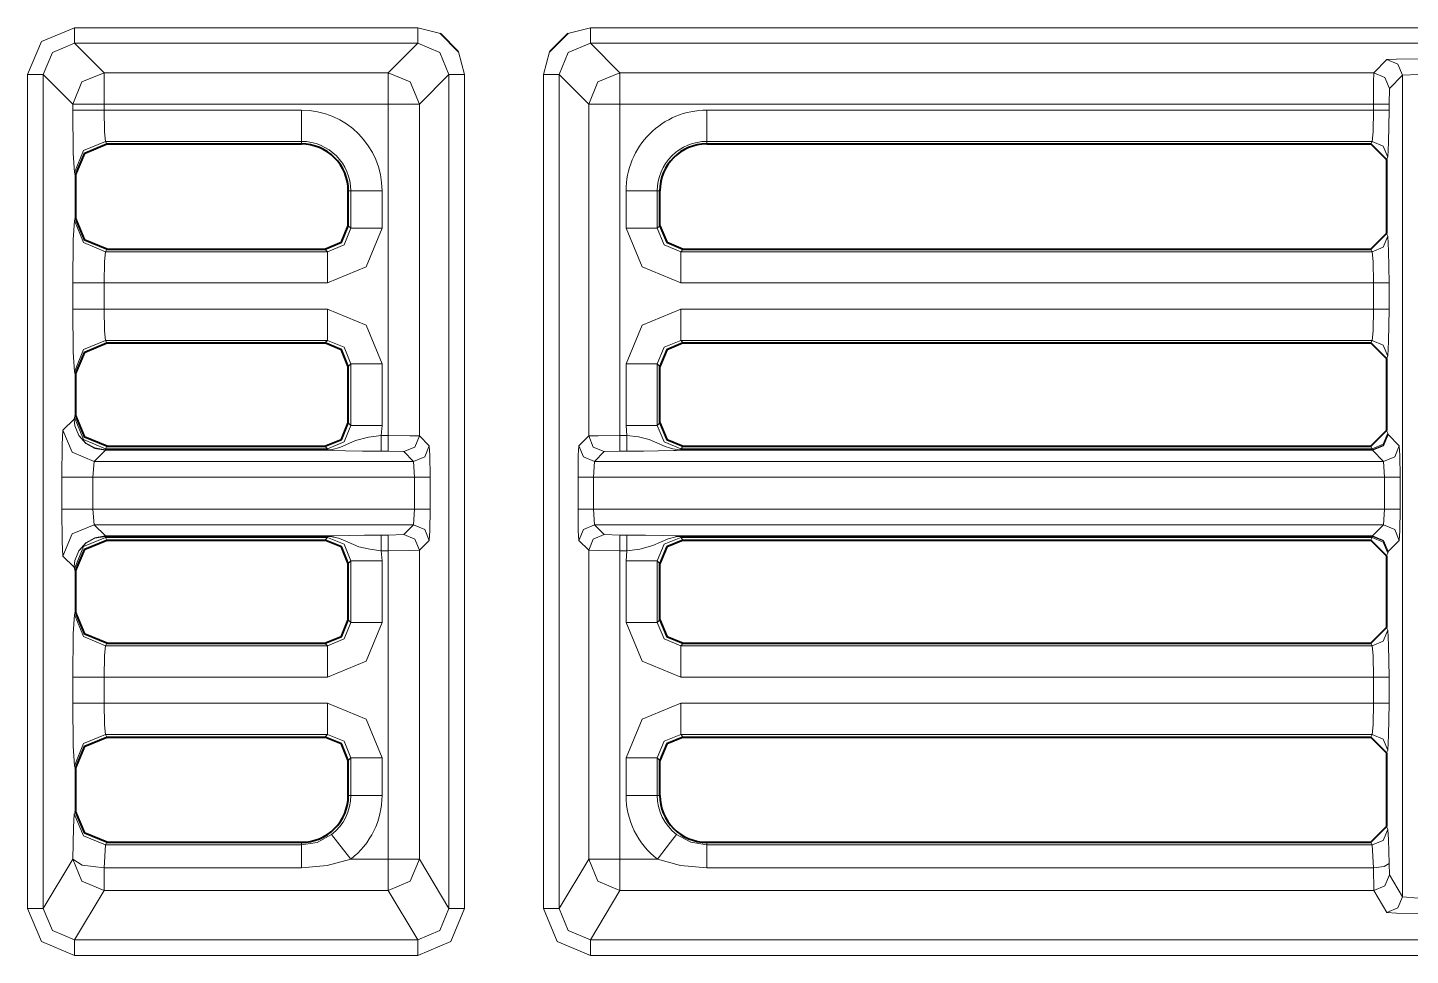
# Model space of a CAD drawing. Header units: millimetres. Extents: x 0 to 2941, y -405 to 1422.
# Drawn here: x 269.33 to 313.55, y 423.71 to 453.38 of the extents above; entities that cross this region are included whole.
import ezdxf

# ---------------------------------------------------------------- set-up
doc = ezdxf.new("R2010")
doc.units = ezdxf.units.MM
doc.layers.add('FINE', color=9, linetype='Continuous')
doc.layers.add('OUTLINE', color=7, linetype='Continuous')

msp = doc.modelspace()

# ---------------------------------------------------------------- linework, layer by layer
at = {"layer": 'FINE', "lineweight": 9}
for p, q in [((270.829, 453.377), (281.804, 453.377)), ((281.804, 453.377), (282.531, 453.189)), ((286.602, 453.189), (287.329, 453.377)), ((287.329, 453.377), (341.909, 453.377)), ((271.773, 451.933), (270.829, 452.877)), ((281.804, 452.877), (270.829, 452.877)), ((280.86, 451.933), (281.804, 452.877)), ((287.329, 452.877), (288.273, 451.933)), ((342.054, 452.877), (287.329, 452.877)), ((283.115, 452.605), (283.303, 451.878)), ((285.83, 451.878), (286.018, 452.605)), ((312.384, 451.933), (312.804, 452.354)), ((269.829, 451.878), (270.773, 450.934)), ((269.829, 425.213), (269.829, 451.878)), ((271.773, 451.933), (280.86, 451.933)), ((282.804, 451.878), (281.86, 450.934)), ((283.303, 451.878), (283.303, 425.213)), ((285.83, 425.213), (285.83, 451.878)), ((287.273, 450.934), (286.33, 451.878)), ((288.273, 451.933), (312.384, 451.933)), ((313.804, 451.879), (313.304, 451.854)), ((270.773, 450.934), (270.773, 450.739)), ((271.773, 450.739), (271.773, 450.934)), ((271.773, 450.739), (278.085, 450.739)), ((281.86, 450.934), (281.86, 440.321)), ((287.273, 440.321), (287.273, 450.934)), ((288.273, 450.934), (288.273, 440.334)), ((312.371, 450.934), (288.273, 450.934)), ((291.049, 450.739), (312.371, 450.739)), ((312.371, 450.739), (312.371, 450.934)), ((312.871, 450.934), (312.871, 450.739)), ((278.085, 449.74), (271.822, 449.74)), ((271.863, 449.659), (271.822, 449.74)), ((278.085, 449.659), (278.085, 449.74)), ((291.049, 449.74), (291.049, 449.659)), ((312.834, 449.241), (312.793, 449.158)), ((270.823, 448.741), (270.864, 448.658)), ((279.666, 448.158), (279.585, 448.158)), ((280.665, 448.158), (280.665, 446.961)), ((288.469, 446.961), (288.469, 448.158)), ((270.864, 447.293), (270.823, 447.211)), ((289.467, 446.961), (289.549, 447.042)), ((312.793, 446.793), (312.834, 446.711)), ((271.822, 446.212), (271.863, 446.294)), ((278.917, 446.212), (278.836, 446.294)), ((290.298, 446.294), (290.216, 446.212)), ((312.334, 446.212), (312.293, 446.294)), ((271.822, 446.212), (278.917, 446.212)), ((290.216, 446.212), (312.334, 446.212)), ((270.773, 445.213), (270.773, 444.373)), ((278.917, 445.213), (271.773, 445.213)), ((271.773, 444.373), (271.773, 445.213)), ((312.371, 445.213), (290.216, 445.213)), ((312.371, 444.373), (312.371, 445.213)), ((271.773, 444.373), (278.917, 444.373)), ((290.216, 444.373), (312.371, 444.373)), ((278.917, 443.375), (271.822, 443.375)), ((271.863, 443.294), (271.822, 443.375)), ((278.836, 443.294), (278.917, 443.375)), ((312.334, 443.375), (290.216, 443.375)), ((290.216, 443.375), (290.298, 443.294)), ((312.293, 443.294), (312.334, 443.375)), ((312.834, 442.875), (312.793, 442.793)), ((270.823, 442.376), (270.864, 442.294)), ((280.665, 442.626), (280.665, 440.661)), ((288.469, 440.661), (288.469, 442.626)), ((289.549, 442.544), (289.467, 442.626)), ((270.864, 440.993), (270.823, 440.911)), ((270.814, 440.862), (270.458, 440.506)), ((270.823, 440.911), (270.814, 440.862)), ((280.665, 440.661), (280.634, 440.334)), ((288.499, 440.334), (288.469, 440.661)), ((312.793, 440.493), (312.834, 440.411)), ((280.634, 440.334), (280.86, 440.334)), ((286.958, 440.006), (287.273, 440.321)), ((288.273, 440.334), (288.499, 440.334)), ((312.834, 440.411), (312.842, 440.363)), ((312.842, 440.363), (313.199, 440.006)), ((271.457, 439.506), (271.815, 439.863)), ((271.812, 439.88), (271.822, 439.912)), ((271.815, 439.88), (271.812, 439.88)), ((271.815, 439.88), (278.917, 439.88)), ((278.917, 439.863), (271.815, 439.863)), ((271.822, 439.912), (271.863, 439.993)), ((271.822, 439.912), (278.917, 439.912)), ((278.917, 439.912), (278.836, 439.993)), ((280.86, 439.834), (280.634, 439.834)), ((281.36, 439.822), (280.86, 439.834)), ((281.675, 439.506), (281.36, 439.822)), ((287.773, 439.822), (287.458, 439.506)), ((288.273, 439.834), (287.773, 439.822)), ((288.499, 439.834), (288.273, 439.834)), ((290.298, 439.993), (290.216, 439.912)), ((290.216, 439.912), (312.334, 439.912)), ((290.216, 439.88), (312.342, 439.88)), ((312.342, 439.863), (290.216, 439.863)), ((312.334, 439.912), (312.293, 439.993)), ((312.342, 439.88), (312.334, 439.912)), ((312.699, 439.506), (312.342, 439.863)), ((271.419, 439.006), (271.457, 439.506)), ((271.457, 439.506), (281.675, 439.506)), ((281.701, 439.006), (281.675, 439.506)), ((287.458, 439.506), (287.432, 439.006)), ((287.458, 439.506), (312.699, 439.506)), ((312.725, 439.006), (312.699, 439.506)), ((270.42, 439.006), (270.42, 437.981)), ((271.419, 437.981), (271.419, 439.006)), ((281.701, 439.006), (271.419, 439.006)), ((281.701, 437.981), (281.701, 439.006)), ((282.201, 439.006), (282.201, 437.981)), ((286.933, 437.981), (286.933, 439.006)), ((313.225, 439.006), (313.225, 437.981)), ((271.419, 437.981), (281.701, 437.981)), ((271.457, 437.481), (271.419, 437.981)), ((281.675, 437.481), (281.701, 437.981)), ((287.432, 437.981), (287.458, 437.481)), ((312.699, 437.481), (312.725, 437.981)), ((281.675, 437.481), (271.457, 437.481)), ((271.815, 437.124), (271.457, 437.481)), ((281.36, 437.166), (281.675, 437.481)), ((287.458, 437.481), (287.773, 437.166)), ((312.699, 437.481), (287.458, 437.481)), ((271.815, 437.124), (271.809, 437.124)), ((271.812, 437.107), (271.815, 437.107)), ((271.822, 437.075), (271.812, 437.107)), ((271.815, 437.124), (278.917, 437.124)), ((278.917, 437.107), (271.815, 437.107)), ((278.917, 437.075), (271.822, 437.075)), ((271.863, 436.993), (271.822, 437.075)), ((278.836, 436.993), (278.917, 437.075)), ((280.634, 437.153), (280.86, 437.153)), ((280.86, 437.153), (281.36, 437.166)), ((282.175, 436.981), (281.86, 436.666)), ((287.273, 436.666), (286.958, 436.981)), ((312.342, 437.107), (290.216, 437.107)), ((290.216, 437.075), (290.298, 436.993)), ((312.334, 437.075), (290.216, 437.075)), ((312.293, 436.993), (312.334, 437.075)), ((312.334, 437.075), (312.342, 437.107)), ((313.199, 436.981), (312.842, 436.624)), ((280.86, 436.653), (280.634, 436.653)), ((280.634, 436.653), (280.665, 436.326)), ((280.86, 426.786), (280.86, 436.653)), ((281.86, 436.666), (281.86, 426.786)), ((287.273, 426.786), (287.273, 436.666)), ((288.499, 436.653), (288.273, 436.653)), ((288.273, 436.653), (288.273, 426.786)), ((288.469, 436.326), (288.499, 436.653)), ((312.834, 436.575), (312.793, 436.493)), ((312.842, 436.624), (312.834, 436.575)), ((270.458, 436.481), (270.814, 436.125)), ((270.814, 436.125), (270.823, 436.076)), ((270.823, 436.076), (270.864, 435.994)), ((279.666, 436.326), (279.585, 436.244)), ((279.666, 434.361), (279.666, 436.326)), ((280.665, 436.326), (280.665, 434.361)), ((288.469, 434.361), (288.469, 436.326)), ((279.585, 434.442), (279.666, 434.361)), ((312.793, 434.193), (312.834, 434.111)), ((271.822, 433.612), (271.863, 433.693)), ((271.822, 433.612), (278.917, 433.612)), ((278.917, 433.612), (278.836, 433.693)), ((290.298, 433.693), (290.216, 433.612)), ((270.773, 432.613), (270.773, 431.773)), ((278.917, 432.613), (271.773, 432.613)), ((271.773, 431.773), (271.773, 432.613)), ((312.371, 432.613), (290.216, 432.613)), ((312.371, 431.773), (312.371, 432.613)), ((312.871, 432.613), (312.871, 431.773)), ((271.773, 431.773), (278.917, 431.773)), ((290.216, 431.773), (312.371, 431.773)), ((271.863, 430.693), (271.822, 430.775)), ((278.917, 430.775), (271.822, 430.775)), ((278.836, 430.693), (278.917, 430.775)), ((290.216, 430.775), (290.298, 430.693)), ((312.334, 430.775), (290.216, 430.775)), ((312.293, 430.693), (312.334, 430.775)), ((279.666, 430.026), (279.585, 429.944)), ((279.666, 428.828), (279.666, 430.026)), ((280.665, 430.026), (280.665, 428.828)), ((288.469, 428.828), (288.469, 430.026)), ((289.467, 430.026), (289.467, 428.828)), ((289.549, 429.944), (289.467, 430.026)), ((312.834, 430.275), (312.793, 430.193)), ((270.823, 429.776), (270.864, 429.693)), ((279.585, 428.828), (279.666, 428.828)), ((289.467, 428.828), (289.549, 428.828)), ((270.864, 428.328), (270.821, 428.241)), ((312.793, 427.828), (312.836, 427.742)), ((271.773, 426.515), (271.82, 427.242)), ((271.82, 427.242), (271.863, 427.328)), ((271.82, 427.242), (278.085, 427.242)), ((278.085, 427.242), (278.085, 427.328)), ((291.049, 427.328), (291.049, 427.242)), ((312.372, 426.515), (312.336, 427.242)), ((270.773, 426.786), (269.829, 425.213)), ((279.662, 426.786), (280.86, 426.786)), ((288.273, 426.786), (289.471, 426.786)), ((278.085, 426.515), (271.773, 426.515)), ((312.372, 426.515), (291.049, 426.515)), ((312.384, 425.787), (312.372, 426.515)), ((312.872, 426.651), (312.884, 426.287)), ((270.828, 424.213), (271.773, 425.787)), ((288.273, 425.787), (287.328, 424.213)), ((312.384, 425.787), (288.273, 425.787)), ((312.804, 425.087), (312.384, 425.787)), ((313.304, 425.586), (313.804, 425.544)), ((287.328, 424.213), (342.055, 424.213)), ((281.805, 423.713), (270.828, 423.713)), ((342.055, 423.713), (287.328, 423.713))]:
    msp.add_line(p, q, dxfattribs=at)
for points in [[(270.829, 453.377), (269.769, 452.938), (269.329, 451.878)], [(270.829, 452.877), (270.829, 453.028), (270.829, 453.377)], [(281.804, 452.877), (281.804, 453.028), (281.804, 453.377)], [(287.329, 452.877), (287.329, 453.028), (287.329, 453.377)], [(270.829, 452.877), (270.122, 452.585), (269.829, 451.878)], [(282.804, 451.878), (282.511, 452.585), (281.804, 452.877)], [(287.329, 452.877), (286.622, 452.585), (286.33, 451.878)], [(312.804, 452.354), (313.106, 452.372), (313.804, 452.379)], [(312.804, 452.354), (313.157, 452.207), (313.304, 451.854)], [(269.329, 451.878), (269.678, 451.878), (269.829, 451.878)], [(269.329, 451.878), (269.329, 425.213), (269.768, 424.152), (270.828, 423.713)], [(271.773, 451.933), (271.066, 451.641), (270.773, 450.934)], [(271.773, 450.934), (271.773, 451.632), (271.773, 451.933)], [(280.86, 451.933), (281.567, 451.641), (281.86, 450.934)], [(280.86, 451.933), (280.86, 451.632), (280.86, 450.934)], [(281.86, 426.786), (282.804, 425.213), (282.804, 451.878)], [(282.804, 451.878), (282.954, 451.878), (283.303, 451.878)], [(285.83, 451.878), (286.179, 451.878), (286.33, 451.878)], [(286.33, 451.878), (286.33, 425.213), (287.273, 426.786)], [(287.273, 450.934), (287.566, 451.641), (288.273, 451.933)], [(288.273, 450.934), (288.273, 451.632), (288.273, 451.933)], [(312.371, 450.934), (312.375, 451.632), (312.384, 451.933)], [(312.384, 451.933), (312.737, 451.787), (312.884, 451.434)], [(313.304, 451.854), (312.884, 451.434), (312.871, 450.934)], [(312.884, 426.287), (313.304, 425.586), (313.304, 451.854)], [(271.773, 450.934), (271.075, 450.934), (270.773, 450.934)], [(271.773, 450.739), (271.075, 450.739), (270.773, 450.739)], [(270.773, 450.739), (270.787, 449.362), (270.823, 448.741)], [(280.86, 440.334), (280.86, 450.934), (271.773, 450.934)], [(271.822, 449.74), (271.787, 450.05), (271.773, 450.739)], [(278.085, 450.739), (278.085, 450.05), (278.085, 449.74)], [(281.86, 450.934), (281.558, 450.934), (280.86, 450.934)], [(288.273, 450.934), (287.575, 450.934), (287.273, 450.934)], [(291.049, 450.739), (291.049, 450.05), (291.049, 449.74)], [(312.334, 449.74), (312.36, 450.05), (312.371, 450.739)], [(312.371, 450.934), (312.72, 450.934), (312.871, 450.934)], [(312.371, 450.739), (312.72, 450.739), (312.871, 450.739)], [(312.871, 450.739), (312.86, 449.706), (312.834, 449.241)], [(271.822, 449.74), (271.116, 449.447), (270.823, 448.741)], [(312.293, 449.659), (312.334, 449.74), (291.049, 449.74)], [(312.334, 449.74), (312.687, 449.593), (312.834, 449.241)], [(279.585, 447.042), (279.666, 446.961), (279.666, 448.158)], [(280.665, 448.158), (279.976, 448.158), (279.666, 448.158)], [(289.467, 448.158), (289.157, 448.158), (288.469, 448.158)], [(289.549, 448.158), (289.467, 448.158), (289.467, 446.961)], [(270.823, 447.211), (270.787, 446.59), (270.773, 445.213)], [(270.823, 447.211), (271.116, 446.505), (271.822, 446.212)], [(278.917, 446.212), (279.448, 446.43), (279.666, 446.961)], [(280.665, 446.961), (280.153, 445.725), (278.917, 445.213)], [(279.666, 446.961), (279.976, 446.961), (280.665, 446.961)], [(289.467, 446.961), (289.157, 446.961), (288.469, 446.961)], [(290.216, 445.213), (288.98, 445.725), (288.469, 446.961)], [(289.467, 446.961), (289.685, 446.43), (290.216, 446.212)], [(312.834, 446.711), (312.687, 446.358), (312.334, 446.212)], [(312.834, 446.711), (312.86, 446.246), (312.871, 445.213)], [(271.773, 445.213), (271.787, 445.902), (271.822, 446.212)], [(278.917, 446.212), (278.917, 445.902), (278.917, 445.213)], [(290.216, 446.212), (290.216, 445.902), (290.216, 445.213)], [(312.371, 445.213), (312.36, 445.902), (312.334, 446.212)], [(270.773, 445.213), (271.075, 445.213), (271.773, 445.213)], [(312.871, 445.213), (312.72, 445.213), (312.371, 445.213)], [(312.871, 445.213), (312.871, 444.373), (312.86, 443.341), (312.834, 442.875)], [(270.773, 444.373), (271.075, 444.373), (271.773, 444.373)], [(270.773, 444.373), (270.787, 442.997), (270.823, 442.376)], [(271.822, 443.375), (271.787, 443.685), (271.773, 444.373)], [(278.917, 443.375), (278.917, 443.685), (278.917, 444.373)], [(278.917, 444.373), (280.153, 443.862), (280.665, 442.626)], [(288.469, 442.626), (288.98, 443.862), (290.216, 444.373)], [(290.216, 443.375), (290.216, 443.685), (290.216, 444.373)], [(312.334, 443.375), (312.36, 443.685), (312.371, 444.373)], [(312.871, 444.373), (312.72, 444.373), (312.371, 444.373)], [(270.823, 442.376), (271.116, 443.082), (271.822, 443.375)], [(279.666, 442.626), (279.448, 443.157), (278.917, 443.375)], [(290.216, 443.375), (289.685, 443.157), (289.467, 442.626)], [(312.834, 442.875), (312.687, 443.228), (312.334, 443.375)], [(279.585, 440.742), (279.666, 440.661), (279.666, 442.626), (279.585, 442.544)], [(280.665, 442.626), (279.976, 442.626), (279.666, 442.626)], [(289.467, 442.626), (289.157, 442.626), (288.469, 442.626)], [(289.467, 442.626), (289.467, 440.661), (289.549, 440.742)], [(270.458, 440.506), (270.431, 440.053), (270.42, 439.006)], [(270.458, 440.506), (270.751, 439.799), (271.457, 439.506)], [(270.814, 440.862), (270.814, 440.838), (270.839, 440.646), (270.967, 440.341), (271.19, 440.096), (271.482, 439.937), (271.812, 439.88), (271.81, 439.868), (271.809, 439.863), (271.815, 439.863)], [(270.814, 440.862), (270.814, 440.838), (270.838, 440.644), (270.966, 440.334), (271.188, 440.084), (271.48, 439.921), (271.809, 439.863)], [(270.823, 440.911), (271.116, 440.205), (271.822, 439.912)], [(278.917, 439.912), (279.448, 440.13), (279.666, 440.661)], [(280.665, 440.661), (279.976, 440.661), (279.666, 440.661)], [(289.467, 440.661), (289.157, 440.661), (288.469, 440.661)], [(289.467, 440.661), (289.685, 440.13), (290.216, 439.912)], [(278.917, 439.88), (278.988, 439.882), (279.074, 439.891), (279.314, 439.951), (279.813, 440.173), (280.227, 440.284), (280.634, 440.334)], [(280.634, 440.334), (280.634, 439.985), (280.634, 439.834)], [(280.86, 440.334), (280.86, 439.985), (280.86, 439.834)], [(280.86, 440.334), (281.558, 440.33), (281.86, 440.321)], [(281.86, 440.321), (281.713, 439.968), (281.36, 439.822)], [(281.86, 440.321), (282.175, 440.006), (282.193, 439.704), (282.201, 439.006)], [(287.273, 440.321), (287.575, 440.33), (288.273, 440.334)], [(287.273, 440.321), (287.42, 439.968), (287.773, 439.822)], [(288.273, 440.334), (288.273, 439.985), (288.273, 439.834)], [(288.499, 440.334), (288.499, 439.985), (288.499, 439.834)], [(288.499, 440.334), (288.863, 440.291), (289.206, 440.213), (289.724, 439.988), (289.861, 439.937), (289.968, 439.908), (290.113, 439.885), (290.183, 439.88), (290.216, 439.88)], [(312.334, 439.912), (312.687, 440.058), (312.834, 440.411)], [(312.342, 439.863), (312.695, 440.01), (312.842, 440.363)], [(312.342, 439.88), (312.694, 440.023), (312.842, 440.363)], [(271.815, 439.863), (271.815, 439.868), (271.815, 439.88)], [(278.917, 439.88), (278.917, 439.901), (278.917, 439.912)], [(278.917, 439.88), (278.917, 439.868), (278.917, 439.863)], [(280.634, 439.834), (280.042, 439.837), (279.494, 439.847), (279.086, 439.859), (278.978, 439.863), (278.944, 439.863), (278.917, 439.863)], [(282.175, 440.006), (282.029, 439.653), (281.675, 439.506)], [(286.933, 439.006), (286.94, 439.704), (286.958, 440.006)], [(286.958, 440.006), (287.105, 439.653), (287.458, 439.506)], [(290.216, 439.863), (290.204, 439.863), (290.176, 439.863), (290.117, 439.862), (290.068, 439.86), (289.994, 439.858), (289.5, 439.843), (289.029, 439.837), (288.499, 439.834)], [(290.216, 439.88), (290.216, 439.901), (290.216, 439.912)], [(290.216, 439.88), (290.216, 439.868), (290.216, 439.863)], [(312.342, 439.863), (312.342, 439.868), (312.342, 439.88)], [(312.699, 439.506), (313.053, 439.653), (313.199, 440.006)], [(313.199, 440.006), (313.217, 439.704), (313.225, 439.006)], [(270.42, 439.006), (270.721, 439.006), (271.419, 439.006)], [(281.701, 439.006), (282.05, 439.006), (282.201, 439.006)], [(286.933, 439.006), (287.083, 439.006), (287.432, 439.006)], [(287.432, 437.981), (312.725, 437.981), (312.725, 439.006)], [(312.725, 439.006), (287.432, 439.006), (287.432, 437.981)], [(312.725, 439.006), (313.074, 439.006), (313.225, 439.006)], [(270.42, 437.981), (270.721, 437.981), (271.419, 437.981)], [(270.42, 437.981), (270.431, 436.934), (270.458, 436.481)], [(281.701, 437.981), (282.05, 437.981), (282.201, 437.981)], [(282.201, 437.981), (282.193, 437.283), (282.175, 436.981)], [(286.933, 437.981), (287.083, 437.981), (287.432, 437.981)], [(286.958, 436.981), (286.94, 437.283), (286.933, 437.981)], [(312.725, 437.981), (313.074, 437.981), (313.225, 437.981)], [(313.225, 437.981), (313.217, 437.283), (313.199, 436.981)], [(270.458, 436.481), (270.751, 437.188), (271.457, 437.481)], [(281.675, 437.481), (282.029, 437.334), (282.175, 436.981)], [(286.958, 436.981), (287.105, 437.334), (287.458, 437.481)], [(290.216, 437.124), (312.342, 437.124), (312.699, 437.481)], [(312.699, 437.481), (313.053, 437.334), (313.199, 436.981)], [(270.814, 436.125), (270.814, 436.149), (270.838, 436.343), (270.966, 436.653), (271.188, 436.903), (271.48, 437.065), (271.809, 437.124)], [(270.814, 436.125), (270.814, 436.149), (270.839, 436.34), (270.967, 436.646), (271.19, 436.891), (271.482, 437.05), (271.812, 437.107)], [(270.823, 436.076), (271.116, 436.782), (271.822, 437.075)], [(271.809, 437.124), (271.81, 437.119), (271.812, 437.107)], [(271.815, 437.107), (271.815, 437.119), (271.815, 437.124)], [(278.917, 437.124), (278.93, 437.124), (278.957, 437.124), (279.016, 437.125), (279.065, 437.127), (279.139, 437.129), (279.633, 437.143), (280.104, 437.15), (280.634, 437.153)], [(278.917, 437.124), (278.917, 437.119), (278.917, 437.107)], [(280.634, 436.653), (280.27, 436.696), (279.927, 436.774), (279.409, 436.998), (279.272, 437.05), (279.166, 437.079), (279.02, 437.102), (278.95, 437.106), (278.917, 437.107)], [(278.917, 437.075), (278.917, 437.085), (278.917, 437.107)], [(279.666, 436.326), (279.448, 436.857), (278.917, 437.075)], [(280.634, 437.153), (280.634, 437.002), (280.634, 436.653)], [(280.86, 437.153), (280.86, 437.002), (280.86, 436.653)], [(281.36, 437.166), (281.713, 437.019), (281.86, 436.666)], [(287.273, 436.666), (287.42, 437.019), (287.773, 437.166)], [(287.773, 437.166), (288.273, 437.153), (288.499, 437.153)], [(288.273, 436.653), (288.273, 437.002), (288.273, 437.153)], [(288.499, 436.653), (288.499, 437.002), (288.499, 437.153)], [(288.499, 437.153), (289.091, 437.15), (289.639, 437.14), (290.047, 437.127), (290.155, 437.124), (290.189, 437.124), (290.216, 437.124)], [(290.216, 437.107), (290.146, 437.105), (290.059, 437.096), (289.82, 437.036), (289.32, 436.814), (288.906, 436.703), (288.499, 436.653)], [(290.216, 437.075), (289.685, 436.857), (289.467, 436.326)], [(290.216, 437.107), (290.216, 437.119), (290.216, 437.124)], [(290.216, 437.075), (290.216, 437.085), (290.216, 437.107)], [(312.334, 437.075), (312.687, 436.928), (312.834, 436.575)], [(312.342, 437.124), (312.695, 436.977), (312.842, 436.624)], [(312.342, 437.107), (312.342, 437.119), (312.342, 437.124)], [(312.342, 437.107), (312.694, 436.964), (312.842, 436.624)], [(281.86, 436.666), (281.558, 436.657), (280.86, 436.653)], [(288.273, 436.653), (287.575, 436.657), (287.273, 436.666)], [(280.665, 436.326), (279.976, 436.326), (279.666, 436.326)], [(289.467, 436.326), (289.157, 436.326), (288.469, 436.326)], [(289.549, 436.244), (289.467, 436.326), (289.467, 434.361), (289.549, 434.442)], [(270.864, 434.693), (270.823, 434.611), (270.787, 433.99), (270.773, 432.613)], [(270.823, 434.611), (271.116, 433.905), (271.822, 433.612)], [(278.917, 433.612), (279.448, 433.83), (279.666, 434.361)], [(280.665, 434.361), (280.153, 433.125), (278.917, 432.613)], [(280.665, 434.361), (279.976, 434.361), (279.666, 434.361)], [(289.467, 434.361), (289.157, 434.361), (288.469, 434.361)], [(290.216, 432.613), (288.98, 433.125), (288.469, 434.361)], [(289.467, 434.361), (289.685, 433.83), (290.216, 433.612)], [(312.834, 434.111), (312.687, 433.759), (312.334, 433.612)], [(312.834, 434.111), (312.86, 433.646), (312.871, 432.613)], [(271.773, 432.613), (271.787, 433.302), (271.822, 433.612)], [(278.917, 432.613), (278.917, 433.302), (278.917, 433.612)], [(290.216, 433.612), (312.334, 433.612), (312.293, 433.693)], [(290.216, 432.613), (290.216, 433.302), (290.216, 433.612)], [(312.371, 432.613), (312.36, 433.302), (312.334, 433.612)], [(270.773, 432.613), (271.075, 432.613), (271.773, 432.613)], [(312.871, 432.613), (312.72, 432.613), (312.371, 432.613)], [(270.773, 431.773), (271.075, 431.773), (271.773, 431.773)], [(270.773, 431.773), (270.787, 430.397), (270.823, 429.776)], [(271.822, 430.775), (271.787, 431.085), (271.773, 431.773)], [(278.917, 430.775), (278.917, 431.085), (278.917, 431.773)], [(278.917, 431.773), (280.153, 431.262), (280.665, 430.026)], [(288.469, 430.026), (288.98, 431.262), (290.216, 431.773)], [(290.216, 431.773), (290.216, 431.085), (290.216, 430.775)], [(312.334, 430.775), (312.36, 431.085), (312.371, 431.773)], [(312.871, 431.773), (312.72, 431.773), (312.371, 431.773)], [(312.871, 431.773), (312.86, 430.741), (312.834, 430.275)], [(270.823, 429.776), (271.116, 430.482), (271.822, 430.775)], [(279.666, 430.026), (279.448, 430.557), (278.917, 430.775)], [(290.216, 430.775), (289.685, 430.557), (289.467, 430.026)], [(312.834, 430.275), (312.687, 430.628), (312.334, 430.775)], [(279.666, 430.026), (279.976, 430.026), (280.665, 430.026)], [(288.469, 430.026), (289.157, 430.026), (289.467, 430.026)], [(279.666, 428.828), (279.976, 428.828), (280.665, 428.828)], [(288.469, 428.828), (289.157, 428.828), (289.467, 428.828)], [(270.821, 428.241), (270.791, 427.806), (270.773, 426.786)], [(270.821, 428.241), (271.114, 427.535), (271.82, 427.242)], [(312.336, 427.242), (312.689, 427.389), (312.836, 427.742)], [(312.836, 427.742), (312.858, 427.415), (312.872, 426.651)], [(278.085, 427.242), (278.588, 427.326), (279.052, 427.576)], [(278.085, 427.242), (278.085, 427.025), (278.085, 426.515)], [(279.052, 427.576), (279.241, 427.331), (279.662, 426.786)], [(289.471, 426.786), (289.892, 427.331), (290.081, 427.576)], [(290.081, 427.576), (290.536, 427.329), (291.049, 427.242)], [(291.049, 427.242), (312.336, 427.242), (312.293, 427.328)], [(291.049, 426.515), (291.049, 427.025), (291.049, 427.242)], [(270.773, 426.786), (271.066, 426.08), (271.773, 425.787)], [(270.773, 426.786), (271.075, 426.597), (271.773, 426.515)], [(279.662, 426.786), (278.905, 426.583), (278.085, 426.515)], [(281.86, 426.786), (281.558, 426.786), (280.86, 426.786)], [(281.86, 426.786), (281.567, 426.08), (280.86, 425.787)], [(280.86, 425.787), (280.86, 426.095), (280.86, 426.786)], [(288.273, 426.786), (287.575, 426.786), (287.273, 426.786)], [(288.273, 425.787), (287.567, 426.08), (287.273, 426.786)], [(288.273, 426.786), (288.273, 426.095), (288.273, 425.787)], [(291.049, 426.515), (290.213, 426.586), (289.471, 426.786)], [(271.773, 425.787), (271.773, 426.002), (271.773, 426.515)], [(312.372, 426.515), (312.721, 426.556), (312.872, 426.651)], [(312.384, 425.787), (312.737, 425.934), (312.884, 426.287)], [(270.828, 424.213), (281.805, 424.213), (280.86, 425.787), (271.773, 425.787)], [(312.804, 425.087), (313.157, 425.233), (313.304, 425.586)], [(269.829, 425.213), (269.678, 425.213), (269.329, 425.213)], [(269.829, 425.213), (270.122, 424.505), (270.828, 424.213)], [(281.805, 424.213), (282.511, 424.505), (282.804, 425.213)], [(283.303, 425.213), (282.865, 424.152), (281.805, 423.713)], [(282.804, 425.213), (282.954, 425.213), (283.303, 425.213)], [(285.83, 425.213), (286.179, 425.213), (286.33, 425.213)], [(287.328, 423.713), (286.269, 424.152), (285.83, 425.213)], [(286.33, 425.213), (286.622, 424.505), (287.328, 424.213)], [(313.804, 425.044), (313.106, 425.057), (312.804, 425.087)], [(270.828, 423.713), (270.828, 424.059), (270.828, 424.213)], [(281.805, 423.713), (281.805, 424.059), (281.805, 424.213)], [(287.328, 423.713), (287.328, 424.059), (287.328, 424.213)]]:
    msp.add_lwpolyline(points, dxfattribs=at)
for points in [[(280.665, 448.158, 0.414199), (278.085, 450.739)], [(291.049, 450.739, 0.414243), (288.469, 448.158)], [(279.666, 448.158, 0.414206), (278.085, 449.74)], [(291.049, 449.74, 0.414222), (289.467, 448.158)], [(279.052, 427.576, 0.232198), (279.666, 428.828)], [(279.662, 426.786, 0.232249), (280.665, 428.828)], [(288.469, 428.828, 0.232244), (289.471, 426.786)], [(289.467, 428.828, 0.232249), (290.081, 427.576)]]:
    msp.add_lwpolyline(points, format="xyb", dxfattribs=at)
at = {"layer": 'OUTLINE', "lineweight": 40}
for p, q in [((283.115, 452.605), (282.531, 453.189)), ((286.602, 453.189), (286.018, 452.605)), ((271.863, 449.659), (278.085, 449.659)), ((291.049, 449.659), (312.293, 449.659)), ((312.793, 449.158), (312.293, 449.659)), ((312.793, 449.158), (312.793, 446.793)), ((270.864, 448.658), (270.864, 447.293)), ((279.585, 447.042), (279.585, 448.158)), ((289.549, 447.042), (289.549, 448.158)), ((312.293, 446.294), (312.793, 446.793)), ((271.863, 446.294), (278.836, 446.294)), ((290.298, 446.294), (312.293, 446.294)), ((271.863, 443.294), (278.836, 443.294)), ((290.298, 443.294), (312.293, 443.294)), ((312.793, 442.793), (312.293, 443.294)), ((312.793, 442.793), (312.793, 440.493)), ((270.864, 442.294), (270.864, 440.993)), ((279.585, 440.742), (279.585, 442.544)), ((289.549, 440.742), (289.549, 442.544)), ((312.293, 439.993), (312.793, 440.493)), ((271.863, 439.993), (278.836, 439.993)), ((290.298, 439.993), (312.293, 439.993)), ((271.863, 436.993), (278.836, 436.993)), ((290.298, 436.993), (312.293, 436.993)), ((312.793, 436.493), (312.293, 436.993)), ((312.793, 436.493), (312.793, 434.193)), ((279.585, 434.442), (279.585, 436.244)), ((289.549, 434.442), (289.549, 436.244)), ((270.864, 435.994), (270.864, 434.693)), ((312.293, 433.693), (312.793, 434.193)), ((271.863, 433.693), (278.836, 433.693)), ((290.298, 433.693), (312.293, 433.693)), ((271.863, 430.693), (278.836, 430.693)), ((290.298, 430.693), (312.293, 430.693)), ((312.793, 430.193), (312.293, 430.693)), ((279.585, 428.828), (279.585, 429.944)), ((289.549, 428.828), (289.549, 429.944)), ((312.793, 430.193), (312.793, 427.828)), ((270.864, 429.693), (270.864, 428.328)), ((312.293, 427.328), (312.793, 427.828)), ((271.863, 427.328), (278.085, 427.328)), ((291.049, 427.328), (312.293, 427.328))]:
    msp.add_line(p, q, dxfattribs=at)
for points in [[(270.864, 448.658), (271.157, 449.366), (271.863, 449.659)], [(271.863, 446.294), (271.157, 446.586), (270.864, 447.293)], [(278.836, 446.294), (279.365, 446.513), (279.585, 447.042)], [(289.549, 447.042), (289.768, 446.513), (290.298, 446.294)], [(270.864, 442.294), (271.157, 443.001), (271.863, 443.294)], [(279.585, 442.544), (279.365, 443.074), (278.836, 443.294)], [(290.298, 443.294), (289.768, 443.074), (289.549, 442.544)], [(271.863, 439.993), (271.157, 440.286), (270.864, 440.993)], [(278.836, 439.993), (279.365, 440.213), (279.585, 440.742)], [(289.549, 440.742), (289.768, 440.213), (290.298, 439.993)], [(270.864, 435.994), (271.157, 436.701), (271.863, 436.993)], [(279.585, 436.244), (279.365, 436.774), (278.836, 436.993)], [(290.298, 436.993), (289.768, 436.774), (289.549, 436.244)], [(271.863, 433.693), (271.157, 433.986), (270.864, 434.693)], [(278.836, 433.693), (279.365, 433.913), (279.585, 434.442)], [(289.549, 434.442), (289.768, 433.913), (290.298, 433.693)], [(270.864, 429.693), (271.157, 430.401), (271.863, 430.693)], [(279.585, 429.944), (279.365, 430.474), (278.836, 430.693)], [(290.298, 430.693), (289.768, 430.474), (289.549, 429.944)], [(271.863, 427.328), (271.157, 427.621), (270.864, 428.328)]]:
    msp.add_lwpolyline(points, dxfattribs=at)
for points in [[(279.585, 448.158, 0.414214), (278.085, 449.658)], [(291.049, 449.658, 0.414205), (289.549, 448.158)], [(278.085, 427.328, 0.414214), (279.585, 428.828)], [(289.549, 428.828, 0.414222), (291.049, 427.328)]]:
    msp.add_lwpolyline(points, format="xyb", dxfattribs=at)

doc.saveas('drawing.dxf')
